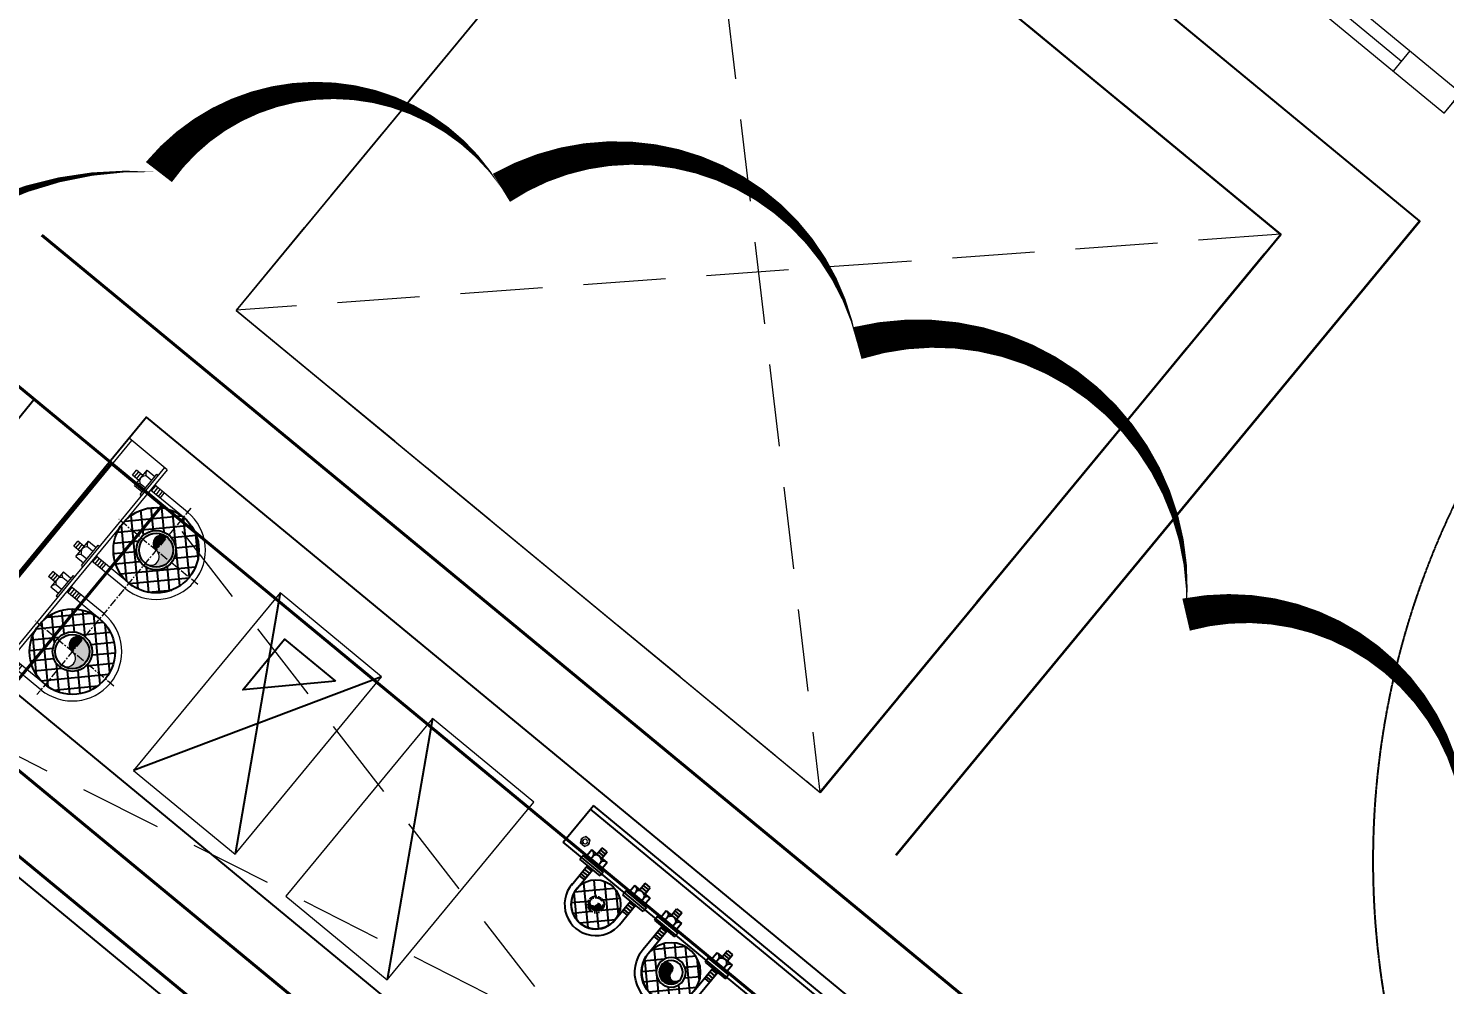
# Model space of a CAD drawing. Header units: millimetres. Extents: x -361681467 to 361175952, y -1292982 to 1550216.
# Drawn here: x -87369 to -85216, y 121193 to 122647 of the extents above; entities that cross this region are included whole.
import ezdxf

# ---------------------------------------------------------------- set-up
doc = ezdxf.new("R2010")
doc.units = ezdxf.units.MM
doc.header["$MEASUREMENT"] = 0
for name, pattern in [('220126_HDN_HBA typical plan$0$HIDDEN', [0.375, 0.25, -0.125]), ('ACAD_ISO14W100', [24, 12, -3, 0, -3, 0, -3, 0, -3]), ('CENTER', [2, 1.25, -0.25, 0.25, -0.25]), ('CENTER2', [28.575000000000003, 19.05, -3.175, 3.175, -3.175]), ('HIDDEN', [0.375, 0.25, -0.125]), ('HIDDEN2', [0.1875, 0.125, -0.0625])]:
    doc.linetypes.add(name, pattern=pattern)
for name, color, linetype in [('A-FURNITURE', 251, 'Continuous'), ('A-GRID-LINE', 8, 'CENTER2'), ('A-WALL', 11, 'Continuous'), ('KT-Net manh', 139, 'Continuous'), ('KT-Tuong', 1, 'Continuous'), ('M-CHILLEDWTR-35CHW', 63, 'CHW'), ('M-GENERAL-15', 6, 'Continuous'), ('MEP-00-GENERAL-15', 6, 'Continuous'), ('MEP-H-N-FITTING-35', 2, 'Continuous'), ('MEP-H-N-HWATR-50HW', 14, 'HWS'), ('MEP-H-N-HWATR-50HWR', 200, 'ACAD_ISO14W100'), ('MEP-M-DUCT-15', 6, 'Continuous'), ('MEP-M-DUCT-25', 7, 'Continuous'), ('SPE-MEP-General', 71, 'Continuous'), ('Xref_NT1+NT2_MBDV Cot vach_220729$0$ccu12-Thay', 7, 'Continuous')]:
    doc.layers.add(name, color=color, linetype=linetype)
for name, color, linetype, lineweight in [('CUA', 37, 'Continuous', 13), ('khung layout', 8, 'Continuous', 9), ('KT-lomo nuoc', 3, 'HIDDEN', 5), ('KT-Net cat', 1, 'Continuous', 40), ('SPE-MEP-HVAC', 140, 'Continuous', 0), ('SPE-MEP-M-SLAB OPENING', 4, 'Continuous', 0), ('SPE-MEP-M-WALL OPENING', 81, 'Continuous', 0)]:
    doc.layers.add(name, color=color, linetype=linetype, lineweight=lineweight)
doc.styles.get("Standard").update_dxf_attribs({"font": 'arial.ttf'})
doc.linetypes.add('CHW', pattern='A,10,-3.4,["CHW",Standard,S=1.8,R=0,X=-2.8,Y=-0.77],-3.4', length=16.8)
doc.linetypes.add('HWS', pattern='A,8.75,-0.785714,["HWS",Standard,S=3,R=0,X=0,Y=-1.5],-10.214286,8.75', length=28.5)

# ---------------------------------------------------------------- blocks, each defined once
blk = doc.blocks.new('*U90')
for p, q in [((-1260.000000000004, 525.000000000002), (-1300.000000000004, 525.000000000002)), ((-1280.000000000004, 100.0000000000002), (-1280.000000000004, 525.000000000002)), ((-90.00000000000001, 525.0000000000018), (-50.00000000000001, 525.0000000000018)), ((-70, 100), (-70.00000000000001, 525.0000000000018)), ((-1260.000000000004, 100.0000000000002), (-1300.000000000004, 100.0000000000002)), ((-90, 100), (-50, 100))]:
    blk.add_line(p, q)
for points in [[(-1300.000000000004, 1.776356839400256e-13), (-1260.000000000004, 1.776356839400256e-13), (-1260.000000000004, 625.000000000002), (-1300.000000000004, 625.000000000002)], [(-50, 0), (-90, 0), (-90.00000000000001, 625.0000000000018), (-49.99999999999979, 625.0000000000018)], [(-1350.000000000004, -99.99999998255878), (-1290.000000000004, -99.99999998255875), (-1290.000000000004, -39.99999999999982), (-1300.000000000004, -39.99999999999982), (-1300.000000000004, 1.776356839400256e-13), (-1350.000000000004, 2.060573933704296e-13)], [(0, -99.99999998255892), (-60, -99.99999998255889), (-60, -40), (-50, -40), (-50, 0), (0, 0)]]:
    blk.add_lwpolyline(points, close=True)
at = {"linetype": 'HIDDEN2'}
for centre, radius, start, end in [((-1300.000000001013, -1.091216006443577e-09), 625.00000000124, 7.016709298534867e-15, 89.99996073224838), ((-49.99999999983451, -2.645705876602741e-10), 625.000000000419, 90.00003926775162, 180)]:
    blk.add_arc(centre, radius, start, end, dxfattribs=at)
blk = doc.blocks.new('std2')
at = {"layer": 'A-FURNITURE', "elevation": 39.4074763147652}
blk.add_lwpolyline([(-2572.918981874485, -5300.891317813919), (-2572.92022888775, -5250.892113021022), (-2572.970736728021, -3225.771851380094), (-3630.048042267546, -3200.797164863005), (-3629.995812488203, -5300.917368653259), (-2572.918981874485, -5300.891317813919)], dxfattribs=at)
at = {"layer": 'A-GRID-LINE', "linetype": '220126_HDN_HBA typical plan$0$HIDDEN', "ltscale": 500, "elevation": -0.02097851099675552}
blk.add_lwpolyline([(-4047.646766064638, -0.08779935541679151), (-7198.293060454482, -4.845867196127074), (-7198.253978205794, -10000.163920533), (-1997.93278889262, -10000.01079777078), (-1997.963935452492, -2949.829829705908), (-4047.481547229865, -2949.904256787238)], close=True, dxfattribs=at)
at = {"layer": 'KT-Net cat'}
blk.add_line((-1997.91198373861, -10000.01208233286, -0.02097849604841429), (-1997.645811702074, -2799.797926411062, -0.02097849604841429), dxfattribs=at)
for points, elevation in [([(-1797.670369633466, -10000.00688473511), (-1797.680265909017, -2799.79215161319)], -0.02097849604842494), ([(-2547.938429565671, -3200.770497112593), (-2547.952003506842, -5300.892212108331)], -14.08685042454077), ([(-2447.938429547707, -3200.768032690248), (-2447.951357148078, -5200.88974763974)], -14.08685042454096)]:
    blk.add_lwpolyline(points, dxfattribs=dict(at, elevation=elevation))
at = {"layer": 'KT-Net cat', "elevation": -14.08685042454523}
blk.add_lwpolyline([(-5456.471656502195, -3099.649215813755), (-5456.466465163932, -3199.649215752288), (-1997.935520532505, -3202.289041733398), (-1997.940711865158, -3102.289041798591)], close=True, dxfattribs=at)
blk = doc.blocks.new('qweee')
at = {"layer": 'A-GRID-LINE', "ltscale": 20, "elevation": -2.897053250072723e-08}
blk.add_lwpolyline([(-976.8862132460854, -100.0430667687033), (3424.904547964543, -99.98268996673869), (3425.09911438467, 9900.118420809187), (-4976.332018353169, 9900.046243277728), (-4976.407335345502, 450.9335800677945), (-976.923907239172, 450.9403531875287)], close=True, dxfattribs=at)
at = {"layer": 'KT-Net cat'}
for points, elevation in [([(-4876.159951759721, 9899.94432333429), (-5077.284088386623, 9899.943693032808), (-5077.491492559471, 450.9556963789219)], -20.26344823429791), ([(-5077.284087155749, 9899.999008658051), (-5077.487920709529, 699.9990081003925)], -20.26344825029577)]:
    blk.add_lwpolyline(points, dxfattribs=dict(at, elevation=elevation))
blk = doc.blocks.new('*U282')
at = {"linetype": 'HIDDEN', "ltscale": 500}
for p, q in [((1006.669558630152, 443.4145819490047), (463.8989633405926, -1053.174576763843)), ((1470.568521970745, -609.7599948148386), (0, 0))]:
    blk.add_line(p, q, dxfattribs=at)
blk.add_lwpolyline([(1006.669558630152, 443.4145819490047), (1470.568521970745, -609.7599948148386), (463.8989633405926, -1053.174576763843), (0, 0)], close=True, dxfattribs=at)
blk = doc.blocks.new('A$C16B9592A')
at = {"layer": 'SPE-MEP-HVAC', "linetype": 'HIDDEN', "ltscale": 1000, "xscale": -1, "rotation": 254.2212213649985}
blk.add_blockref('*U282', (-8069.147399409849, -15017.22302750367, -6.089589431124684e-05), dxfattribs=at)
blk = doc.blocks.new('*U385')
at = {"color": 0}
blk.add_lwpolyline([(-2.91038304567337e-11, 0), (350.0000000000291, 0), (350.0000000000289, 200), (-2.933120413217694e-11, 200)], close=True, dxfattribs=at)
at = {"layer": 'MEP-M-DUCT-15'}
blk.add_lwpolyline([(49.99999999999977, 149.9999999999418), (149.9999999999707, 50), (50, 50), (49.99999999999977, 149.9999999999418)], dxfattribs=at)
for points in [[(50, 50), (49.99999999999977, 149.9999999999709), (149.9999999999707, 50), (50, 50)], [(149.9999999999707, 50), (300.0000000000289, 149.9999999999709), (49.99999999997067, 149.9999999999709), (149.9999999999707, 50)]]:
    blk.add_solid(points, dxfattribs=at)
at = {"layer": 'MEP-M-DUCT-25'}
for p, q in [((-2.933120413217694e-11, 199.9999999999709), (350.0000000000291, -2.91038304567337e-11)), ((-2.91038304567337e-11, -2.91038304567337e-11), (350.0000000000289, 199.9999999999709))]:
    blk.add_line(p, q, dxfattribs=at)
blk = doc.blocks.new('*U386')
at = {"color": 0}
blk.add_lwpolyline([(-2.91038304567337e-11, 0), (349.9999999999709, -1.212659602363904e-11), (349.9999999999709, 199.9999999999878), (-2.91038304567337e-11, 200)], close=True, dxfattribs=at)
at = {"layer": 'MEP-M-DUCT-15'}
for points in [[(50, 50), (50, 149.9999999999709), (149.9999999999709, 50), (50, 50)], [(299.9999999999709, 149.9999999999587), (50, 149.9999999999709), (149.9999999999709, 50), (299.9999999999709, 149.9999999999587)]]:
    blk.add_solid(points, dxfattribs=at)
at = {"layer": 'MEP-M-DUCT-25'}
blk.add_line((-2.91038304567337e-11, -2.91038304567337e-11), (349.9999999999709, 199.9999999999587), dxfattribs=at)
blk = doc.blocks.new('*U394')
at = {"color": 0, "linetype": 'Continuous'}
for p, q in [((-6.5, 3.752776299999997), (0, 7.505553250000002)), ((-6.5, -3.752776299999997), (-6.5, 3.752776299999997)), ((6.500000000000023, 3.752776299999997), (0, 7.505553250000002)), ((6.499999999999976, -3.752776300000003), (6.500000000000023, 3.752776299999997)), ((-6.5, -3.752776299999997), (0, -7.505553249999998)), ((6.499999999999976, -3.752776300000003), (0, -7.505553249999998))]:
    blk.add_line(p, q, dxfattribs=at)
for radius in [6.5, 3.399999999999999]:
    blk.add_circle((0, 0), radius, dxfattribs=at)
blk.add_arc((0, 0), 4, 250, 160, dxfattribs=at)
blk = doc.blocks.new('*U349')
at = {"layer": 'MEP-00-GENERAL-15'}
for p, q in [((-1567.653655090338, 0), (-700.0316349298173, 0)), ((-1567.653655090338, 0), (-1567.653655090338, -72.19999999999709)), ((-700.0316349298173, 0), (-700.0316349298173, -72.19999999999709)), ((-1567.653655090338, -7.19999999999709), (-700.0316349298173, -7.19999999999709)), ((-1567.653655090323, -65), (-700.0316349298027, -65)), ((-1567.653655090338, -72.19999999999709), (-700.0316349298173, -72.19999999999709))]:
    blk.add_line(p, q, dxfattribs=at)
at = {"layer": 'khung layout', "xscale": -1, "rotation": 270}
for p in [(-1542.653655088239, -21.8999999999869), (-725.0316349277182, -21.8999999999869)]:
    blk.add_blockref('*U394', p, dxfattribs=at)
blk = doc.blocks.new('Pipe-DN32')
for points in [[(-62, -50, 1), (-80, -50)], [(-98, -50, 0.4142135623730913), (-80.00000000000024, -68), (-80.00000000000024, -50, -1)], [(-62, -50), (-80.00000000000024, -50), (-80.00000000000024, -68, 0.4142135623730988)]]:
    blk.add_hatch(color=256).paths.add_polyline_path(points)
at = {"layer": 'M-GENERAL-15'}
h = blk.add_hatch(dxfattribs=at)
h.set_pattern_fill('ANSI37', color=256, scale=5, style=0)
h.set_pattern_definition([(45, (519.9999999999999, 1422.5), (-11.22532015133644, 11.22532015133644), []), (135, (519.9999999999999, 1422.5), (-11.22532015133644, -11.22532015133644), [])])
edge = h.paths.add_edge_path()
edge.add_arc((-80, -50), 45, 0, 360)
edge = h.paths.add_edge_path(flags=17)
edge.add_arc((-80, -50), 22.5, 0, 360)
for radius in [22.5, 18]:
    blk.add_circle((-80, -50), radius)
for centre, start, end in [((-71, -50), 0, 180), ((-89, -50), 180, 0)]:
    blk.add_arc(centre, 9, start, end)
at = {"layer": 'M-CHILLEDWTR-35CHW'}
blk.add_circle((-80, -50), 45, dxfattribs=at)
at = {"layer": 'MEP-H-N-FITTING-35'}
for p, q in [((-125.0153557292651, 30.00000000000002), (-135.0153557292651, 30.00000000000002)), ((-135.0153557292651, 17.50000000000001), (-135.0153557292651, 30.00000000000002)), ((-125.0153557292651, 25.76220212111368), (-135.0153557292651, 25.76220212111368)), ((-125.0153557292651, 21.66405915442739), (-135.0153557292651, 21.66405915442739)), ((-125.0153557292651, 17.50000000000001), (-125.0153557292651, 30.00000000000002)), ((-25.01535572926514, 30.00000000000001), (-35.01535572926514, 30.00000000000001)), ((-35.01535572926514, 17.50000000000001), (-35.01535572926514, 30.00000000000001)), ((-25.01535572926514, 25.76220212111367), (-35.01535572926514, 25.76220212111367)), ((-25.01535572926514, 21.66405915442739), (-35.01535572926514, 21.66405915442739)), ((-25.01535572926514, 17.50000000000001), (-25.01535572926514, 30.00000000000001)), ((-150, 2.500000000000014), (-150, -5)), ((-110, 2.500000000000014), (-150, 2.500000000000014)), ((-145, 17.50000000000001), (-145, 2.500000000000014)), ((-115, 17.50000000000001), (-145, 17.50000000000001)), ((-137.5, 2.500000000000014), (-137.5, 12.42254989454524)), ((-122.5, 2.500000000000014), (-122.5, 12.42254989454524)), ((-115, 17.50000000000001), (-115, 2.500000000000014)), ((-110, 2.500000000000014), (-110, -5)), ((-50, 2.500000000000007), (-50, -5)), ((-10, 2.500000000000007), (-50, 2.500000000000007)), ((-45, 17.50000000000001), (-45, 2.500000000000007)), ((-15, 17.50000000000001), (-45, 17.50000000000001)), ((-37.5, 2.500000000000007), (-37.5, 12.42254989454523)), ((-22.5, 2.500000000000007), (-22.5, 12.42254989454523)), ((-15, 17.50000000000001), (-15, 2.500000000000007)), ((-10, 2.500000000000007), (-10, -5)), ((-110, -5), (-150, -5)), ((-135, -50), (-135, -4.640386320344972)), ((-125, -7.594941715753507), (-135, -7.594941715753507)), ((-125, -12.09494171586992), (-135, -12.09494171586992)), ((-125, -16.59494171584082), (-135, -16.59494171584082)), ((-125, -21.09494171581172), (-135, -21.09494171581172)), ((-125, -50), (-125, -4.640386320344972)), ((-10, -5), (-50.00000000000001, -5)), ((-35, -50), (-35, -4.64038632034498)), ((-25, -7.594941715753512), (-35, -7.594941715753512)), ((-25, -12.09494171586993), (-35, -12.09494171586993)), ((-25, -16.59494171584082), (-35, -16.59494171584082)), ((-25, -21.09494171581172), (-35, -21.09494171581172)), ((-25, -50), (-25, -4.64038632034498)), ((-125, -24.59494171586992), (-135, -24.59494171586992)), ((-25, -24.59494171586993), (-35, -24.59494171586993))]:
    blk.add_line(p, q, dxfattribs=at)
for centre, radius, start, end in [((-144.1164661725633, 10.7271621846303), 6.830224308027936, 14.37211440870571, 97.43240780290105), ((-130, 9.422077236667988), 8.077922763320782, 21.8045222117516, 158.1954777882481), ((-115.8835338275821, 10.7271621846303), 6.830224308027936, 82.56759219709565, 165.6278855912942), ((-44.11646617256337, 10.72716218463029), 6.830224308027936, 14.37211440870564, 97.43240780290105), ((-30, 9.42207723666798), 8.077922763320782, 21.80452221175166, 158.195477788248), ((-15.88353382758214, 10.72716218463029), 6.830224308027936, 82.56759219709565, 165.6278855912943), ((-80, -50), 55, 180, 0), ((-79.99999999999994, -50), 45, 180, 0)]:
    blk.add_arc(centre, radius, start, end, dxfattribs=at)
blk = doc.blocks.new('*U392')
blk.add_blockref('Pipe-DN32', (172.5, 5))
blk = doc.blocks.new('Pipe-DN20')
for points in [[(-80, -38.4999999999994, -0.9088932591464804), (-90.4522724801832, -38.50000000000033, 0.3865446749096799), (-80, -48)], [(-69.54772751981682, -38.5, 0.9088932591464188), (-79.99999999999993, -38.5)], [(-69.54772751981633, -38.5), (-80, -38.5), (-80, -48, 0.3865446749097008)]]:
    blk.add_hatch(color=256).paths.add_polyline_path(points)
at = {"layer": 'M-GENERAL-15'}
h = blk.add_hatch(dxfattribs=at)
h.set_pattern_fill('ANSI37', color=256, scale=5, style=0)
h.set_pattern_definition([(45, (520.0000000000001, 1435), (-11.22532015133644, 11.22532015133644), []), (135, (520.0000000000001, 1435), (-11.22532015133644, -11.22532015133644), [])])
edge = h.paths.add_edge_path()
edge.add_arc((-79.99999999999976, -37.5), 37.5, 0, 360)
edge = h.paths.add_edge_path(flags=17)
edge.add_arc((-79.99999999999976, -37.5), 12.5, 0, 360)
for radius in [12.5, 10.5]:
    blk.add_circle((-79.99999999999976, -37.5), radius)
for centre, start, end in [((-85.22613624009163, -38.00000000000018), 185.4650237999041, 354.534976200096), ((-74.77386375990837, -38.99999999999982), 5.465023799903818, 174.5349762000961)]:
    blk.add_arc(centre, 5.249999999999829, start, end)
at = {"layer": 'M-CHILLEDWTR-35CHW'}
blk.add_circle((-79.99999999999976, -37.5), 37.5, dxfattribs=at)
at = {"layer": 'MEP-H-N-FITTING-35'}
for p, q in [((-137.4873567090133, 22.52630242314252), (-137.4873567090133, 7.526302423142518)), ((-117.5027124382784, 35.02630242314252), (-127.5027124382784, 35.02630242314252)), ((-127.5027124382784, 22.52630242314252), (-127.5027124382784, 35.02630242314252)), ((-117.5027124382784, 30.78850454425618), (-127.5027124382784, 30.78850454425618)), ((-117.5027124382784, 26.6903615775699), (-127.5027124382784, 26.6903615775699)), ((-117.5027124382784, 22.52630242314252), (-117.5027124382784, 35.02630242314252)), ((-107.4873567090133, 22.52630242314252), (-107.4873567090133, 7.526302423142518)), ((-52.51264329098624, 22.5263024231425), (-52.51264329098624, 7.526302423142504)), ((-32.52799902025138, 35.0263024231425), (-42.52799902025137, 35.0263024231425)), ((-42.52799902025137, 22.5263024231425), (-42.52799902025137, 35.0263024231425)), ((-32.52799902025138, 30.78850454425616), (-42.52799902025137, 30.78850454425616)), ((-32.52799902025138, 26.69036157756988), (-42.52799902025137, 26.69036157756988)), ((-32.52799902025138, 22.5263024231425), (-32.52799902025138, 35.0263024231425)), ((-22.51264329098624, 22.5263024231425), (-22.51264329098624, 7.526302423142504)), ((-142.4873567090133, 7.526302423142518), (-142.4873567090133, -1.77635683940025e-15)), ((-102.4873567090133, 0), (-142.4873567090133, 0)), ((-129.9873567090133, 7.526302423142518), (-129.9873567090133, 17.44885231768774)), ((-127.4873567090133, -38.47369757685748), (-127.4873567090133, 0)), ((-117.4873567090133, -38.47369757685748), (-117.4873567090133, 0)), ((-114.9873567090133, 7.526302423142518), (-114.9873567090133, 17.44885231768774)), ((-102.4873567090133, 7.526302423142518), (-102.4873567090133, 0)), ((-57.51264329098624, 7.526302423142504), (-57.51264329098624, 0)), ((-17.51264329098623, 0), (-57.51264329098623, 0)), ((-45.01264329098623, 7.526302423142504), (-45.01264329098623, 17.44885231768773)), ((-42.51264329098623, -38.4736975768575), (-42.51264329098623, 0)), ((-32.51264329098624, -38.4736975768575), (-32.51264329098624, 0)), ((-30.01264329098624, 7.526302423142504), (-30.01264329098624, 17.44885231768773)), ((-17.51264329098624, 7.526302423142504), (-17.51264329098624, 1.77635683940025e-15)), ((-117.4873567090133, -2.568639292611003), (-127.4873567090133, -2.568639292611003)), ((-117.4873567090133, -7.068639292727418), (-127.4873567090133, -7.068639292727418)), ((-117.4873567090133, -11.56863929269831), (-127.4873567090133, -11.56863929269831)), ((-117.4873567090133, -16.06863929266921), (-127.4873567090133, -16.06863929266921)), ((-117.4873567090133, -19.56863929272742), (-127.4873567090133, -19.56863929272742)), ((-32.51264329098624, -2.568639292611017), (-42.51264329098623, -2.568639292611017)), ((-32.51264329098624, -7.068639292727433), (-42.51264329098623, -7.068639292727433)), ((-32.51264329098624, -11.56863929269833), (-42.51264329098623, -11.56863929269833)), ((-32.51264329098624, -16.06863929266922), (-42.51264329098623, -16.06863929266922)), ((-32.51264329098624, -19.56863929272743), (-42.51264329098623, -19.56863929272743))]:
    blk.add_line(p, q, dxfattribs=at)
at = {"layer": 'MEP-H-N-FITTING-35', "linetype": 'Continuous'}
for p, q in [((-107.4873567090133, 22.52630242314252), (-137.4873567090133, 22.52630242314252)), ((-22.51264329098624, 22.5263024231425), (-52.51264329098624, 22.5263024231425)), ((-102.4873567090133, 7.526302423142518), (-142.4873567090133, 7.526302423142518)), ((-17.51264329098624, 7.526302423142504), (-57.51264329098624, 7.526302423142504))]:
    blk.add_line(p, q, dxfattribs=at)
at = {"layer": 'MEP-H-N-FITTING-35'}
for centre, radius, start, end in [((-136.6038228815767, 15.7534646077728), 6.830224308027936, 14.37211440870547, 97.43240780289936), ((-122.4873567090133, 14.44837965981049), 8.077922763320782, 21.80452221175207, 158.1954777882479), ((-108.3708905365954, 15.7534646077728), 6.830224308027936, 82.56759219710064, 165.6278855912945), ((-51.62910946354961, 15.75346460777279), 6.830224308027936, 14.37211440870547, 97.43240780289936), ((-37.51264329098624, 14.44837965981047), 8.077922763320782, 21.80452221175207, 158.1954777882479), ((-23.39617711856838, 15.75346460777279), 6.830224308027936, 82.56759219710064, 165.6278855912945), ((-79.99999999999976, -37.5), 47.5, 178.678002829055, 1.321997170944683), ((-79.99999999999977, -37.5), 37.5, 178.5121324711719, 1.487867528828269)]:
    blk.add_arc(centre, radius, start, end, dxfattribs=at)
blk = doc.blocks.new('*U389')
blk.add_blockref('Pipe-DN20', (170, 0))
blk = doc.blocks.new('CHILLED-DN50')
at = {"layer": 'M-CHILLEDWTR-35CHW'}
for points in [[(-99.99999999999979, -70), (-73.99999999999976, -70, 1)], [(100.0000000000002, -70), (126.0000000000002, -70, 1)], [(-100, -96), (-100, -70.00000000000007, -1), (-125.9999999999996, -70.00000000000014, 0.4142135623730896)], [(-100, -96, 0.4142135623730975), (-73.99999999999976, -70), (-100, -70)], [(74.00000000000033, -70.00000000000014, 1), (100, -70.0000000000001), (100, -96, -0.4142135623730898)], [(100, -96, 0.4142135623730978), (126.0000000000002, -70), (100, -70)]]:
    blk.add_hatch(color=256, dxfattribs=at).paths.add_polyline_path(points)
at = {"layer": 'M-GENERAL-15'}
h = blk.add_hatch(dxfattribs=at)
h.set_pattern_fill('ANSI37', color=256, scale=5, style=0)
h.set_pattern_definition([(45, (500, 1402.5), (-11.22532015133644, 11.22532015133644), []), (135, (500, 1402.5), (-11.22532015133644, -11.22532015133644), [])])
edge = h.paths.add_edge_path()
edge.add_arc((-99.99999999999979, -70), 65, 0, 360)
edge = h.paths.add_edge_path(flags=17)
edge.add_arc((-99.99999999999979, -70), 30, 0, 360)
h = blk.add_hatch(dxfattribs=at)
h.set_pattern_fill('ANSI37', color=256, scale=5, style=0)
h.set_pattern_definition([(135, (-500, 1402.5), (11.22532015133644, 11.22532015133644), []), (45, (-500, 1402.5), (11.22532015133644, -11.22532015133644), [])])
edge = h.paths.add_edge_path()
edge.add_arc((99.99999999999979, -70), 65, 0, 360)
edge = h.paths.add_edge_path(flags=17)
edge.add_arc((99.99999999999979, -70), 30, 0, 360)
for p, q in [((205, 70), (-205, 70)), ((-205, -5), (-205, 70)), ((205, 65), (-205, 65)), ((205, -5), (205, 70)), ((-165.0153557292651, 30.38648551199913), (-175.0153557292651, 30.38648551199913)), ((-175.0153557292651, 17.88648551199912), (-175.0153557292651, 30.38648551199913)), ((-165.0153557292651, 26.14868763311279), (-175.0153557292651, 26.14868763311279)), ((-165.0153557292651, 22.0505446664265), (-175.0153557292651, 22.0505446664265)), ((-165.0153557292651, 17.88648551199912), (-165.0153557292651, 30.38648551199913)), ((-25.01535572926516, 30.38648551199913), (-35.01535572926516, 30.38648551199913)), ((-35.01535572926516, 17.88648551199912), (-35.01535572926516, 30.38648551199913)), ((-25.01535572926516, 26.14868763311279), (-35.01535572926516, 26.14868763311279)), ((-25.01535572926516, 22.0505446664265), (-35.01535572926516, 22.0505446664265)), ((-25.01535572926516, 17.88648551199912), (-25.01535572926516, 30.38648551199913)), ((25.01535572926516, 30.38648551199913), (35.01535572926516, 30.38648551199913)), ((25.01535572926516, 17.88648551199912), (25.01535572926516, 30.38648551199913)), ((25.01535572926516, 26.14868763311279), (35.01535572926516, 26.14868763311279)), ((25.01535572926516, 22.0505446664265), (35.01535572926516, 22.0505446664265)), ((35.01535572926516, 17.88648551199912), (35.01535572926516, 30.38648551199913)), ((165.0153557292651, 30.38648551199913), (175.0153557292651, 30.38648551199913)), ((165.0153557292651, 17.88648551199912), (165.0153557292651, 30.38648551199913)), ((165.0153557292651, 26.14868763311279), (175.0153557292651, 26.14868763311279)), ((165.0153557292651, 22.0505446664265), (175.0153557292651, 22.0505446664265)), ((175.0153557292651, 17.88648551199912), (175.0153557292651, 30.38648551199913)), ((205, 0), (-205, 0)), ((-190, 2.886485511999127), (-190, 0.3864855119991262)), ((-150, 2.886485511999127), (-190, 2.886485511999127)), ((-185, 17.88648551199912), (-185, 2.886485511999127)), ((-155, 17.88648551199912), (-185, 17.88648551199912)), ((-177.5, 2.886485511999127), (-177.5, 12.80903540654435)), ((-162.5, 2.886485511999127), (-162.5, 12.80903540654435)), ((-155, 17.88648551199912), (-155, 2.886485511999127)), ((-150, 2.886485511999127), (-150, 0.3864855119991262)), ((-50.00000000000001, 2.886485511999127), (-50.00000000000001, 0.3864855119991262)), ((-10.00000000000001, 2.886485511999127), (-50.00000000000001, 2.886485511999127)), ((-45.00000000000001, 17.88648551199912), (-45.00000000000001, 2.886485511999127)), ((-15.00000000000001, 17.88648551199912), (-45.00000000000001, 17.88648551199912)), ((-37.50000000000002, 2.886485511999127), (-37.50000000000002, 12.80903540654435)), ((-22.50000000000001, 2.886485511999127), (-22.50000000000001, 12.80903540654435)), ((-15.00000000000001, 17.88648551199912), (-15.00000000000001, 2.886485511999127)), ((-10.00000000000001, 2.886485511999127), (-10.00000000000001, 0.3864855119991262)), ((10.00000000000001, 2.886485511999127), (10.00000000000001, 0.3864855119991262)), ((10.00000000000001, 2.886485511999127), (50.00000000000001, 2.886485511999127)), ((15.00000000000001, 17.88648551199912), (15.00000000000001, 2.886485511999127)), ((15.00000000000001, 17.88648551199912), (45.00000000000001, 17.88648551199912)), ((22.50000000000001, 2.886485511999127), (22.50000000000001, 12.80903540654435)), ((37.50000000000002, 2.886485511999127), (37.50000000000002, 12.80903540654435)), ((45.00000000000001, 17.88648551199912), (45.00000000000001, 2.886485511999127)), ((50.00000000000001, 2.886485511999127), (50.00000000000001, 0.3864855119991262)), ((150, 2.886485511999127), (150, 0.3864855119991262)), ((150, 2.886485511999127), (190, 2.886485511999127)), ((155, 17.88648551199912), (155, 2.886485511999127)), ((155, 17.88648551199912), (185, 17.88648551199912)), ((162.5, 2.886485511999127), (162.5, 12.80903540654435)), ((177.5, 2.886485511999127), (177.5, 12.80903540654435)), ((185, 17.88648551199912), (185, 2.886485511999127)), ((190, 2.886485511999127), (190, 0.3864855119991262)), ((205, -5), (-205, -5)), ((-175, -70), (-175, -5)), ((-165, -7.208456203754394), (-175, -7.208456203754394)), ((-165, -11.70845620387081), (-175, -11.70845620387081)), ((-165, -16.2084562038417), (-175, -16.2084562038417)), ((-165, -20.7084562038126), (-175, -20.7084562038126)), ((-165, -70), (-165, -5)), ((-35, -69.99999999999999), (-35.00000000000002, -5)), ((-25.00000000000002, -7.208456203754394), (-35.00000000000002, -7.208456203754394)), ((-25.00000000000002, -11.70845620387081), (-35.00000000000002, -11.70845620387081)), ((-25.00000000000002, -16.2084562038417), (-35.00000000000002, -16.2084562038417)), ((-25.00000000000002, -20.7084562038126), (-35.00000000000002, -20.7084562038126)), ((-25.00000000000002, -70), (-25.00000000000002, -5)), ((25.00000000000002, -70), (25.00000000000002, -5)), ((25.00000000000002, -7.208456203754394), (35.00000000000002, -7.208456203754394)), ((25.00000000000002, -11.70845620387081), (35.00000000000002, -11.70845620387081)), ((25.00000000000002, -16.2084562038417), (35.00000000000002, -16.2084562038417)), ((25.00000000000002, -20.7084562038126), (35.00000000000002, -20.7084562038126)), ((35, -69.99999999999999), (35.00000000000002, -5)), ((165, -70), (165, -5)), ((165, -7.208456203754394), (175, -7.208456203754394)), ((165, -11.70845620387081), (175, -11.70845620387081)), ((165, -16.2084562038417), (175, -16.2084562038417)), ((165, -20.7084562038126), (175, -20.7084562038126)), ((175, -70), (175, -5)), ((-165, -24.20845620387081), (-175, -24.20845620387081)), ((-25.00000000000002, -24.20845620387081), (-35.00000000000002, -24.20845620387081)), ((25.00000000000002, -24.20845620387081), (35.00000000000002, -24.20845620387081)), ((165, -24.20845620387081), (175, -24.20845620387081))]:
    blk.add_line(p, q)
at = {"color": 8, "linetype": 'CENTER', "ltscale": 10}
for p, q in [((-100, -152.0158649342993), (-100, 3.514822734068729)), ((100, -152.0158649342993), (100, 3.514822734068729)), ((182.7742545687178, -70), (-184.5454409121193, -70))]:
    blk.add_line(p, q, dxfattribs=at)
for centre, radius, start, end in [((-184.1164661725634, 11.11364769662941), 6.830224308027936, 14.37211440870568, 97.43240780289449), ((-170, 9.8085627486671), 8.077922763320782, 21.80452221175218, 158.1954777882478), ((-155.8835338275821, 11.11364769662941), 6.830224308027936, 82.56759219710223, 165.6278855912943), ((-44.11646617256339, 11.11364769662941), 6.830224308027936, 14.3721144087056, 97.43240780289449), ((-30.00000000000002, 9.8085627486671), 8.077922763320782, 21.80452221175196, 158.195477788248), ((-15.88353382758215, 11.11364769662941), 6.830224308027936, 82.56759219710223, 165.6278855912944), ((15.88353382758215, 11.11364769662941), 6.830224308027936, 14.37211440870562, 97.4324078028978), ((30.00000000000002, 9.8085627486671), 8.077922763320782, 21.80452221175201, 158.195477788248), ((44.11646617256339, 11.11364769662941), 6.830224308027936, 82.56759219710555, 165.6278855912944), ((155.8835338275821, 11.11364769662941), 6.830224308027936, 14.37211440870569, 97.4324078028978), ((170, 9.8085627486671), 8.077922763320782, 21.80452221175221, 158.1954777882478), ((184.1164661725634, 11.11364769662941), 6.830224308027936, 82.56759219710555, 165.6278855912943), ((-99.99999999999979, -70), 75, 180, 0), ((99.99999999999979, -70), 75, 180, 6.999999999999999e-15)]:
    blk.add_arc(centre, radius, start, end)
at = {"color": 2}
for centre, radius, start, end in [((-86.99999999999977, -70.00000000000057), 13, 0, 180), ((113.0000000000002, -70.00000000000057), 13, 6.999999999999999e-15, 180), ((-112.9999999999998, -70.00000000000007), 13.00000000000004, 180, 0), ((87.00000000000017, -70.00000000000007), 13.00000000000004, 180, 6.999999999999999e-15)]:
    blk.add_arc(centre, radius, start, end, dxfattribs=at)
at = {"layer": 'M-CHILLEDWTR-35CHW'}
for centre, radius in [((-99.99999999999979, -70), 65), ((99.99999999999979, -70), 65), ((-99.99999999999979, -70), 30), ((99.99999999999979, -70), 30), ((-99.99999999999979, -70), 26), ((99.99999999999979, -70), 26)]:
    blk.add_circle(centre, radius, dxfattribs=at)
blk = doc.blocks.new('*U387')
blk.add_blockref('CHILLED-DN50', (205, 5))
blk = doc.blocks.new('hotel typical riser-1 room')
at = {"layer": 'SPE-MEP-General', "elevation": 7.523774631090774e-08}
blk.add_lwpolyline([(-47577.25670133973, 1549468.509546906), (-45625.32119693584, 1549468.509546906), (-45625.32119693584, 1549918.776648358), (-47577.25670133973, 1549918.776648358)], close=True, dxfattribs=at)
at = {"extrusion": (6.720576397895098e-32, 1.414213562373095e-16, -1), "xscale": -1, "rotation": 180}
blk.add_blockref('*U349', (47377.39044754044, 1549823.769431373, -0.04060130063811399), dxfattribs=at)
at = {"layer": 'MEP-H-N-HWATR-50HW', "xscale": -1}
blk.add_blockref('*U392', (-46332.61294283415, 1549820.45339595, 0.04060129035697431), dxfattribs=at)
at = {"layer": 'MEP-H-N-HWATR-50HWR'}
blk.add_blockref('*U389', (-46668.96832513181, 1549819.793209278, 0.0406012903569641), dxfattribs=at)
at = {"layer": 'SPE-MEP-M-SLAB OPENING', "rotation": 90}
blk.add_blockref('*U387', (-47502.25716481893, 1549466.939729156, -0.004131501980751295), dxfattribs=at)
at = {"layer": 'SPE-MEP-M-WALL OPENING', "color": 4, "rotation": 270}
blk.add_blockref('*U385', (-47250.4609238815, 1549841.939730915, -0.00413150633914406), dxfattribs=at)
at = {"layer": 'SPE-MEP-M-WALL OPENING', "color": 1, "rotation": 270}
blk.add_blockref('*U386', (-46950.4609238815, 1549841.939730915, -0.004131501980751295), dxfattribs=at)
blk = doc.blocks.new('A$C37EB1297')
at = {"layer": 'SPE-MEP-HVAC', "color": 1, "rotation": 270}
blk.add_blockref('hotel typical riser-1 room', (-1558923.348534811, -50896.93190004508, -0.04473290107374694), dxfattribs=at)
at = {"layer": 'SPE-MEP-General', "elevation": -0.04473293895167174}
for points in [[(-9574.843233132655, -3108.465855941875, 0, 49.9995, 0.52056705), (-9899.430941652405, -3594.740729073994, 0, 49.9995, 0.52056705), (-9899.430941652405, -3594.740729073994, 0, 49.9995, 0.52056705), (-10131.28301787181, -4092.595715482952, 0, 49.9995, 0.52056705), (-10131.28301787181, -4092.595715482952, 0, 49.9995, 0.52056705), (-10432.68681831835, -4497.824776427122, 0, 49.9995, 0.52056705), (-10432.68681831836, -4497.824776428053, 0, 49.9995, 0.52056705), (-10444.27877235591, -5007.259876110824, 0, 49.9995, 0.52056705), (-10444.27877235591, -5007.259876110824, 0, 49.9995, 0.52056705), (-10258.7945122867, -5481.959629548946, 0, 49.9995, 0.52056705), (-10258.7945122867, -5481.959629548946, 0, 49.9995, 0.52056705), (-9748.735539162466, -5655.626373620704, 0, 49.9995, 0.52056705), (-9748.735539162466, -5655.626373620704, 0, 49.9995, 0.52056705), (-9192.29575442327, -5701.941833143821, 0, 49.9995, 0.52056705), (-9192.29575442327, -5701.941833143821, 0, 49.9995, 0.52056705), (-8670.63183179489, -5597.735794403823, 0, 49.9995, 0.52056705), (-8670.63183179489, -5597.735794403823, 0, 49.9995, 0.52056705), (-8253.295495508151, -5296.707778619835, 0, 49.9995, 0.52056705)], [(-8253.295495508151, -5296.707778619835, 0, 49.9995, 0.52056705), (-8230.111587433072, -4729.387093297904, 0, 49.9995, 0.52056705), (-8230.111587433072, -4729.387093297904, 0, 49.9995, 0.52056705), (-8230.111587433057, -4081.015602207044, 0, 49.9995, 0.52056705), (-8230.111587433057, -4081.015602207044, 0, 49.9995, 0.52056705), (-8392.411939425307, -3513.694916884881, 0, 49.9995, 0.52056705), (-8392.411939425307, -3513.694916884881, 0, 49.9995, 0.52056705), (-8705.407693909387, -3096.885742665734, 0, 49.9995, 0.52056705), (-8705.407693909387, -3096.885742665734, 0, 49.9995, 0.52056705), (-9574.843233132633, -3108.465855942108, 0, 0, 0)]]:
    blk.add_lwpolyline(points, format="xyseb", dxfattribs=at)
blk = doc.blocks.new('*U415')
at = {"layer": 'KT-lomo nuoc', "ltscale": 500}
for p, q in [((-926.5667058532265, -1828.662938287963), (-1.734723475976807e-18, -0.009297052340116352)), ((346.9740676208878, -286.5559710840161), (-1273.540773474114, -1542.116264256287))]:
    blk.add_line(p, q, dxfattribs=at)
blk.add_lwpolyline([(346.9740676208878, -286.5559710840161), (-926.5667058532265, -1828.662938287963), (-1273.540773474114, -1542.116264256287), (-1.734723475976807e-18, -0.009297052340116352)], close=True, dxfattribs=at)

msp = doc.modelspace()

# ---------------------------------------------------------------- linework, layer by layer
at = {"layer": 'KT-Net manh', "linetype": 'HIDDEN', "elevation": 5.470261938478999e-05}
msp.add_lwpolyline([(-83088.23238760146, 122575.3855725007, 0.4141313066799707), (-84847.8346433249, 122407.7384356006), (-85039.21856833302, 122175.9931852798, 0.4141313427087546), (-84871.18034356233, 120416.4282810437, 1.000029217103996)], format="xyb", dxfattribs=at)
at = {"layer": 'KT-Tuong', "ltscale": 0.5, "elevation": 5.460874974601083e-05}
for points in [[(-86050.24817412934, 121390.1901568722), (-85254.3016349625, 122354.0183198545), (-86372.94871322141, 123277.8390593917), (-86723.19080042146, 122853.7337424599)], [(-86165.90771575976, 121485.7038754146), (-85465.47377984744, 122333.8738472919), (-86352.80535596266, 123066.6655639943), (-86607.53237409337, 122758.2186733905)]]:
    msp.add_lwpolyline(points, dxfattribs=at)
at = {"layer": 'KT-Tuong', "ltscale": 0.5, "extrusion": (1.61755792508509e-06, 1.958687788177575e-06, 0.9999999999967737)}
for points, elevation in [([(-86050.0642801953, 121389.6391507914), (-85254.11774103079, 122353.4673137727), (-86372.764819289, 123277.2880533098), (-86723.0069064895, 122853.1827363772)], 20.36944334672022), ([(-86165.7238218285, 121485.1528693321), (-85465.28988591697, 122333.322841211), (-86352.62146203166, 123066.1145579113), (-86607.34848016227, 122757.6676673069)], 20.36944334672021)]:
    msp.add_lwpolyline(points, dxfattribs=dict(at, elevation=elevation))
at = {"layer": 'SPE-MEP-HVAC', "elevation": 5.460874974601083e-05}
msp.add_lwpolyline([(-87053.26936967071, 122218.4793559663), (-86165.90771575976, 121485.7038754146), (-85465.47377984744, 122333.8738472919), (-86352.84652867873, 123066.6584905529)], close=True, dxfattribs=at)
at = {"layer": 'SPE-MEP-HVAC', "extrusion": (1.61755792508509e-06, 1.958687788177575e-06, 0.9999999999967737), "elevation": 20.36944334672022}
msp.add_lwpolyline([(-87053.08547573979, 122217.9283498835), (-86165.7238218285, 121485.1528693321), (-85465.28988591697, 122333.322841211), (-86352.6626347481, 123066.1074844701)], close=True, dxfattribs=at)

# ---------------------------------------------------------------- block references
at = {"layer": 'CUA', "xscale": -1, "rotation": 230.4488274522181}
msp.add_blockref('*U90', (-84871.3644073066, 123918.2707421941, 5.460874974601083e-05), dxfattribs=at)

# ---------------------------------------------------------------- next in the draw order: block references
at = {"layer": 'KT-Net cat', "extrusion": (1.617607454560388e-06, 1.958646882776359e-06, 0.9999999999967737), "xscale": -1, "rotation": 230.4473778683584}
msp.add_blockref('qweee', (-84350.3385827349, 130202.8126358124, 0.1270708925874235), dxfattribs=at)

# ---------------------------------------------------------------- next in the draw order: linework, layer by layer
at = {"layer": 'Xref_NT1+NT2_MBDV Cot vach_220729$0$ccu12-Thay', "extrusion": (-3.811648262644351e-21, -3.294527862871537e-06, 0.9999999999945731), "elevation": 20.0169668493493}
for points in [[(-50734.52229381117, 137616.8250205478), (-52967.97201859664, 139461.1956013079), (-50453.97509172471, 142505.374115745, 0.4007244432989343), (-51118.8672954881, 150774.0258233213), (-65796.96027068907, 162894.2174855632, 0.2722581418084932), (-70938.62161325636, 163595.0322639783, 0.1142959565560047), (-74918.57932421728, 160636.4828762903, -0.0002466793640127702), (-76490.29903489839, 158725.9021153911), (-81646.63641599107, 152482.1349205668, 0.3804795218769054), (-81585.2848661777, 152085.2408082541), (-81276.8547908675, 151830.5271900183, -0.4171341467985661), (-81238.74972418457, 151408.834815954), (-87543.23551033264, 143769.163208941, -0.4171334117922583), (-87964.52676315093, 143726.858549124), (-88272.95709316284, 143981.5714170285, 0.411319464116972), (-88696.32350402052, 143943.2993521228), (-102523.2753264644, 127202.7820612923, 0.07162935057242807), (-103367.6474719193, 125433.1471760394, 0.05031287392530814), (-106100.2326673614, 113163.4442273929, 0.02099832462840379), (-106509.0149123253, 107836.5785892671, 0.5040675328876116), (-100690.9839574264, 104089.9291708071), (-92174.473932398, 107350.9651998861, 0.08027122795002145), (-88480.69633073286, 109650.7609497556), (-67785.65573123917, 134710.2179712527, -0.4142135623113439), (-66380.76586139298, 134844.2271888022), (-58207.57047994912, 128094.4955387466, 0.4147698612365357), (-55386.57232505341, 128366.2871560075), (-50233.29981375313, 134606.3378201979)], [(-50799.52380489395, 137538.1111175215), (-53111.68944570335, 139447.4848716869), (-50532.95744752396, 142570.0505595919, 0.4006087106145775), (-51185.37052005774, 150696.5519351954), (-65861.04357894736, 162814.7453917066, 0.27215307302181), (-70898.50274583856, 163501.1590287742, 0.1142585199941303), (-74840.23290090996, 160571.033755713, -0.0002466046590047431), (-76411.5409410053, 158660.9541146193), (-81563.74123190521, 152422.1964888197, 0.3728500293297324), (-81520.28126925271, 152163.9529887568), (-81211.85119394239, 151909.2393705209, -0.4167191089951626), (-81160.3247497807, 151343.483176904), (-87464.21086055691, 143704.5382465886, -0.4167475188202127), (-88029.530140996, 143648.1461876971), (-88337.96054432966, 143902.8591161532, 0.410662310004542), (-88617.96788873593, 143877.8640554462), (-102441.2317625835, 127141.8118244522, 0.0714695472799647), (-103270.454069695, 125401.9170405578, 0.05031646536410124), (-105998.8660241839, 113151.3662050544, 0.02097820715458719), (-106406.8153630653, 107838.1544276322, 0.5036753493206596), (-100727.2952838316, 104185.3367445394), (-92212.45839090356, 107445.732118697, 0.08008678184911673), (-88554.07528654483, 109722.2225052568), (-67864.36797193481, 134775.2214952906, -0.4142135623113425), (-66315.76233737128, 134922.9394295113), (-58142.56695592387, 128173.2077794527, 0.4147846164114981), (-55465.34707916206, 128431.214983124), (-50312.01202746599, 134671.341376909)], [(-50863.19854669235, 137461.0038723567), (-53252.47340457622, 139434.0539967127), (-50610.3299397169, 142633.4041159639, 0.4004924014849747), (-51250.52899281206, 150620.6698561563), (-65923.80978251142, 162736.8879360881, 0.2720467993061728), (-70859.20664398264, 163409.2001152299, 0.1142211489540546), (-74763.48802107204, 160506.9176373673, -0.0002465311101676467), (-76334.39040787872, 158597.3317898128), (-81481.27708872808, 152365.0083714096, 0.3559956245310877), (-81456.60448418697, 152241.058546557), (-81148.17440887654, 151986.3449283211, -0.4164431346374052), (-81083.46388305846, 151279.509868927), (-87386.83328989956, 143641.1910718946, -0.416490919468385), (-88093.20671145352, 143571.0404526654), (-88401.63718661235, 143825.7534404373, 0.4092024734206306), (-88541.31703712652, 143813.636749752), (-102360.838301908, 127082.1157569216, 0.0713094919535241), (-103175.2426627511, 125371.3299160144, 0.05032001842866844), (-105899.5684121165, 113139.5347115855, 0.02095821368652656), (-106306.6994730996, 107839.7548263151, 0.5032768714039628), (-100762.8631635689, 104278.7977940893), (-92249.67295845851, 107538.5626390411, 0.0799040677595695), (-88625.93681214578, 109792.2492464334), (-67941.47358869943, 134838.8982089569, -0.4142135623113463), (-66252.08562372079, 135000.045046289), (-58078.89024226989, 128250.3133962276, 0.4148002712132617), (-55542.51558450982, 128494.8155455789), (-50389.11761779856, 134735.0181225817)]]:
    msp.add_lwpolyline(points, format="xyb", dxfattribs=at)

# ---------------------------------------------------------------- next in the draw order: block references
at = {"layer": 'KT-Tuong'}
msp.add_blockref('A$C16B9592A', (-78096.76032242739, 136502.926906796, 6.815992268021534e-05), dxfattribs=at)

# ---------------------------------------------------------------- next in the draw order: block references
at = {"layer": 'SPE-MEP-General', "rotation": 50.45579065114687}
msp.add_blockref('A$C37EB1297', (-84016.38311151628, 131113.0514805122, 20.37692758641665), dxfattribs=at)

# ---------------------------------------------------------------- next in the draw order: block references
at = {"layer": 'A-WALL', "rotation": 50.44882673714164}
msp.add_blockref('std2', (-88362.74695039714, 125501.2040929184, 20.32332200379446), dxfattribs=at)

# ---------------------------------------------------------------- next in the draw order: block references
at = {"layer": 'KT-lomo nuoc', "linetype": 'HIDDEN', "xscale": -1, "rotation": 10.89765347559021}
msp.add_blockref('*U415', (-87165.83931479353, 121921.5501269879, 20.30234349309193), dxfattribs=at)

doc.saveas('drawing.dxf')
